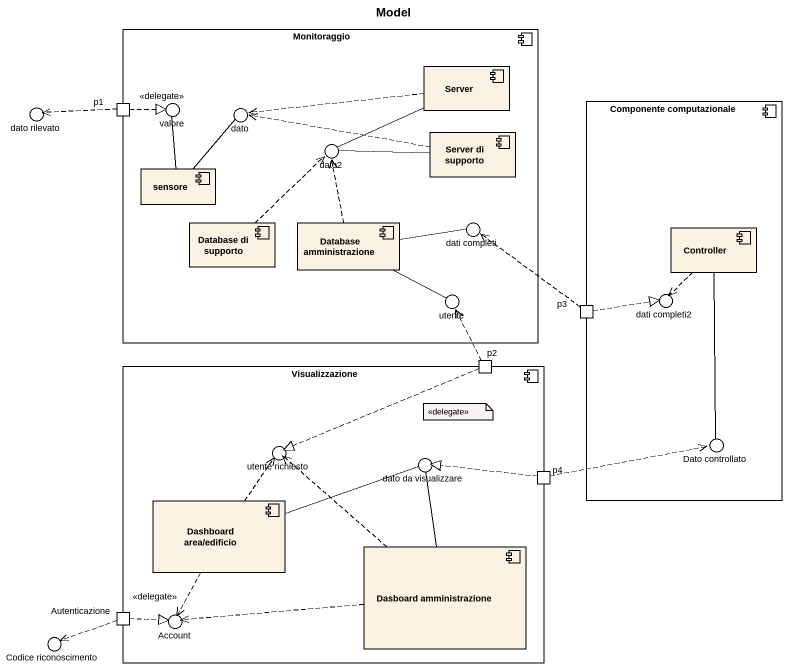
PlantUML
@startuml
title Model
component Monitoraggio {
  component Server
  port p1
  component "Server di supporto" as Server_di_supporto
  component sensore
  component "Database di supporto" as Database_di_supporto
  component "Database amministrazione" as Database_amministrazione
}
() "dato rilevato" as dato_rilevato
() valore
() dato
component "Componente computazionale" as Componente_computazionale {
  component Controller
  port p3
}
() dato2
() "dati completi" as dati_completi
() utente
() "dati completi2" as dati_completi2
component Visualizzazione {
  port p2
  component "Dashboard area/edificio" as Dashboard_area_edificio
  port p4
  component "Dasboard amministrazione" as Dasboard_amministrazione
  port Autenticazione
}
() "utente richiesto" as utente_richiesto
() "dato da visualizzare" as dato_da_visualizzare
() "Dato controllato" as Dato_controllato
() Account
() "Codice riconoscimento" as Codice_riconoscimento
Monitoraggio -left- valore
Monitoraggio -up- dato
Monitoraggio -up- dato2
Monitoraggio -right- dati_completi
Monitoraggio -- utente
Componente_computazionale -left- dati_completi2
Visualizzazione -up- utente_richiesto
Visualizzazione -right- dato_da_visualizzare
Componente_computazionale -- Dato_controllato
Visualizzazione -- Account
Server .left.> dato
Server -left- dato2
p1 .left.> dato_rilevato
p1 .right.|> valore : <<delegate>>
Server_di_supporto .left.> dato
Server_di_supporto -left- dato2
sensore -up- valore
sensore -up- dato
Database_di_supporto .up.> dato2
Database_amministrazione .up.> dato2
Database_amministrazione -right- dati_completi
Database_amministrazione -right- utente
Controller ..> dati_completi2
Controller -- Dato_controllato
p3 .up.> dati_completi
p3 .right.|> dati_completi2
p2 .up.> utente
p2 .left.|> utente_richiesto
Dashboard_area_edificio .up.> utente_richiesto
Dashboard_area_edificio -right- dato_da_visualizzare
Dashboard_area_edificio ..> Account
p4 .left.|> dato_da_visualizzare
p4 .right.> Dato_controllato
Dasboard_amministrazione .up.> utente_richiesto
Dasboard_amministrazione -up- dato_da_visualizzare
Dasboard_amministrazione .left.> Account
Autenticazione .right.|> Account : <<delegate>>
Autenticazione .left.> Codice_riconoscimento
note as N1
  <<delegate>>
end note
@enduml
